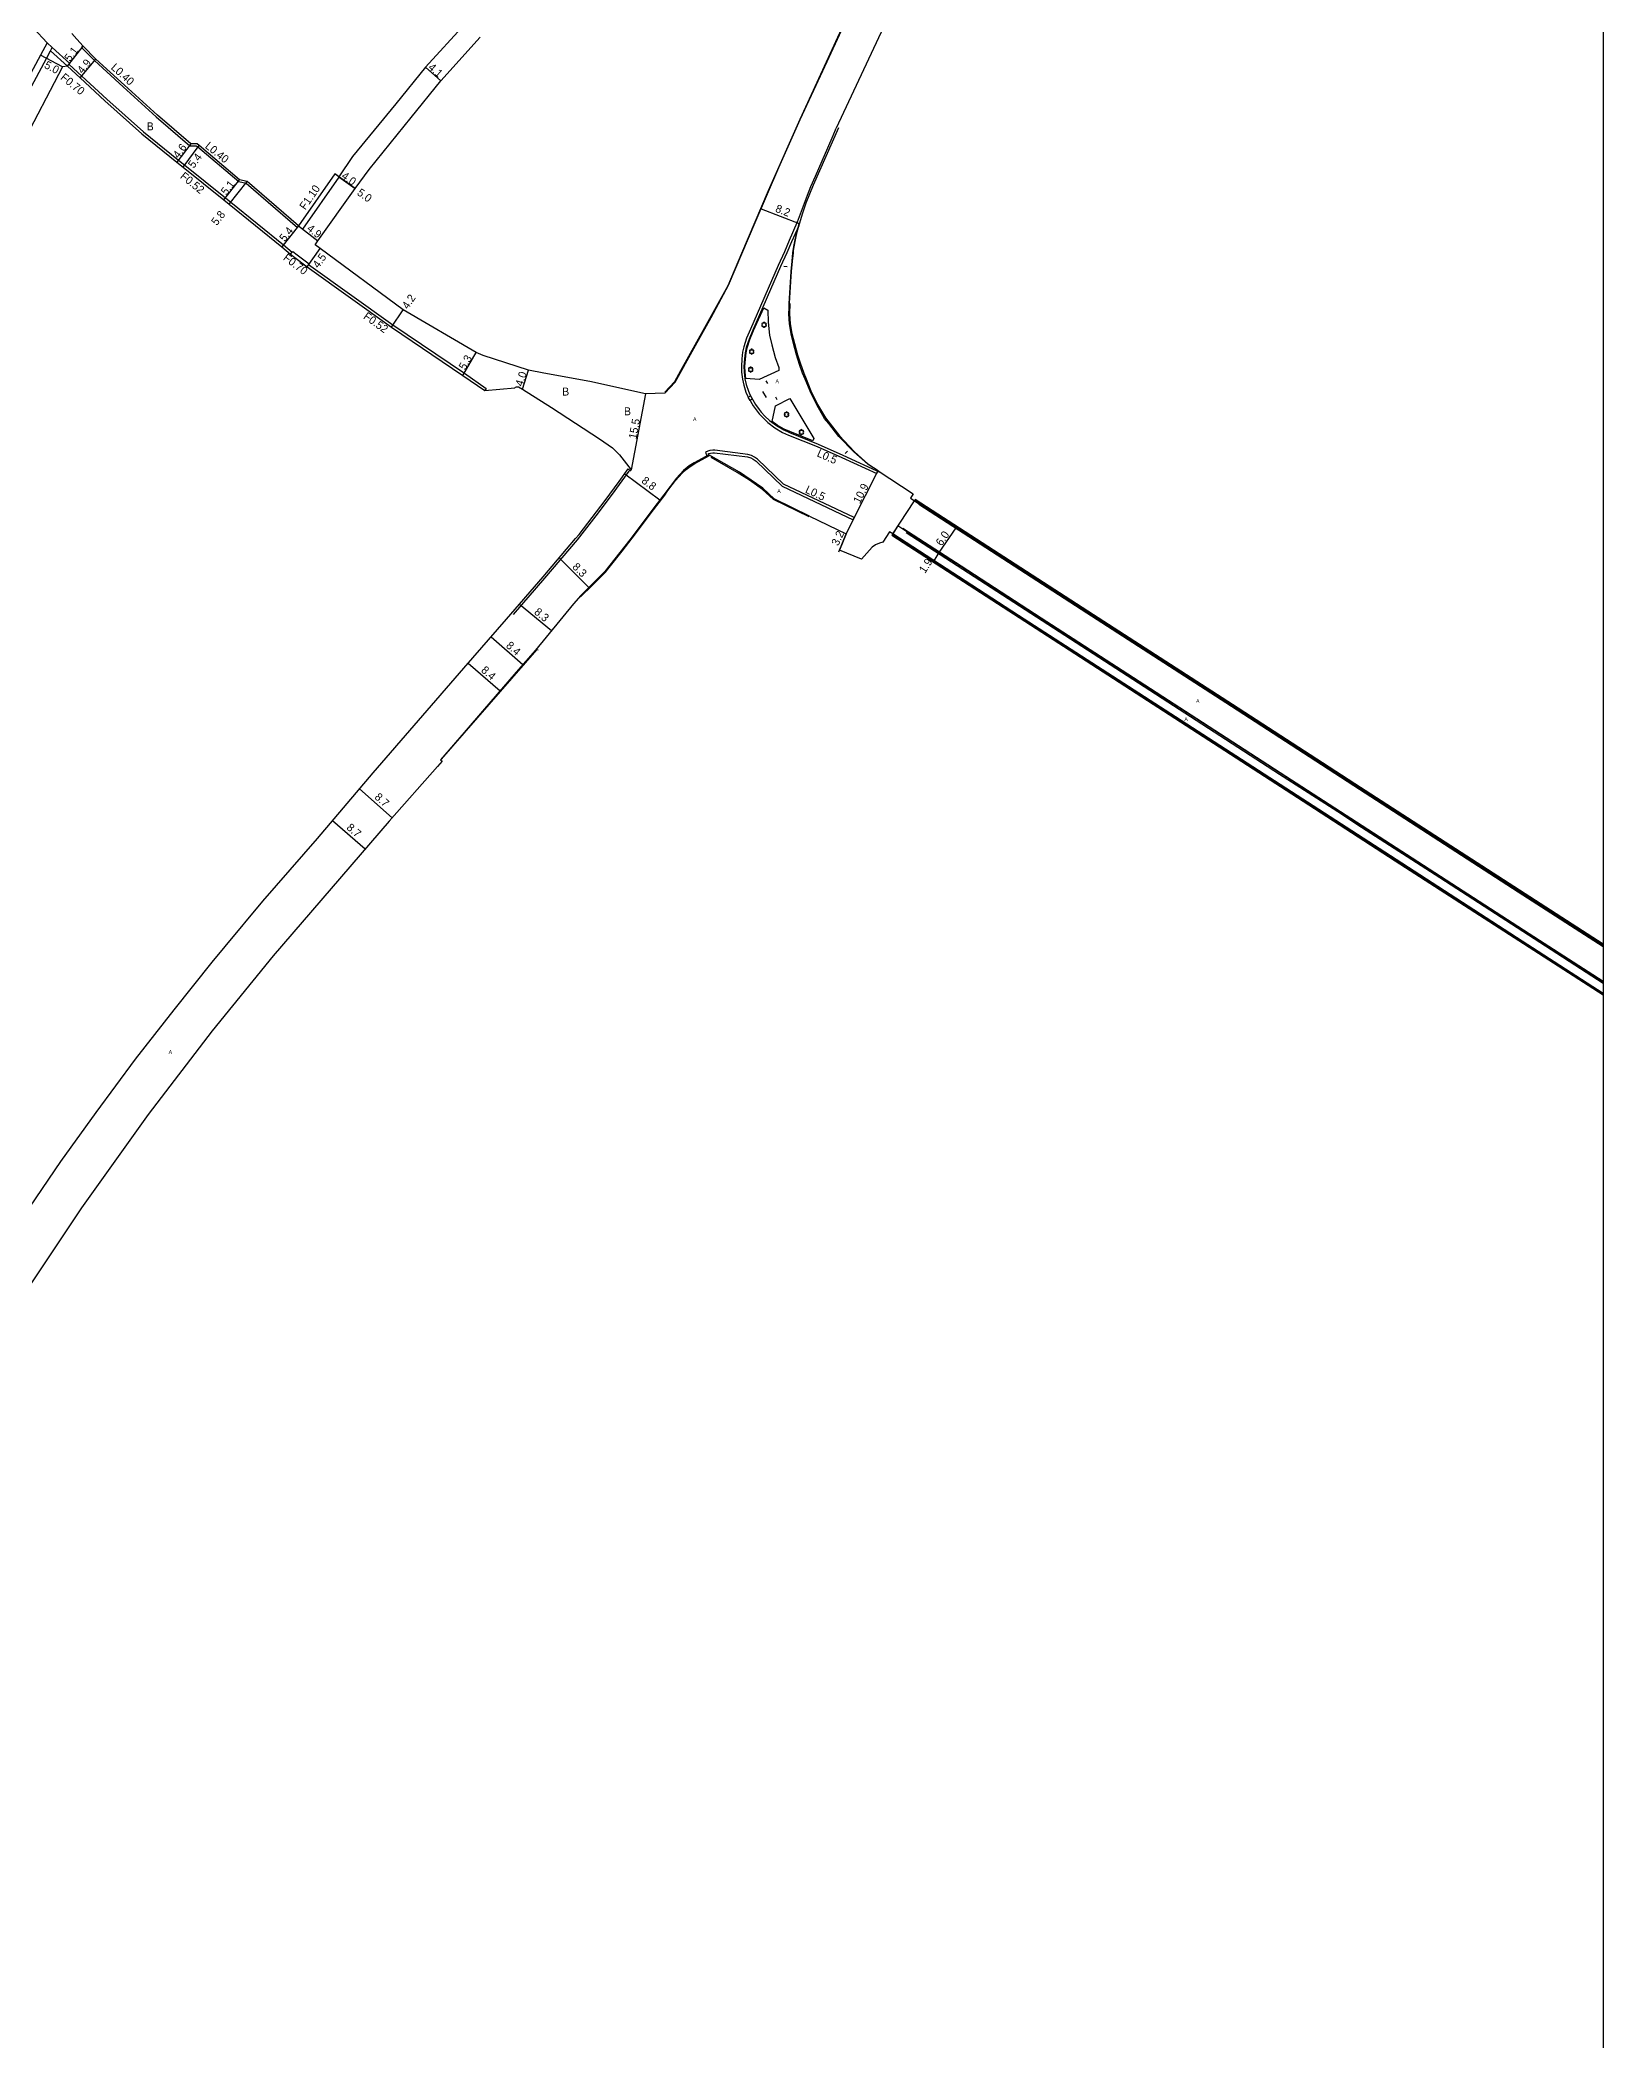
# Model space of a CAD drawing. Header units: metres. Extents: x -16000 to -12000, y -105000 to -102000.
# Drawn here: x -12312.6 to -12000, y -103174.6 to -102774.7 of the extents above; entities that cross this region are included whole.
import ezdxf

# ---------------------------------------------------------------- set-up
doc = ezdxf.new("R2010")
doc.units = ezdxf.units.M
doc.header["$LTSCALE"] = 2.5
for name, color, linetype in [('側溝・桝', 7, 'Continuous'), ('図郭', 7, 'Continuous'), ('幅員', 7, 'Continuous'), ('植栽', 7, 'Continuous'), ('歩道・分離帯・安全施設', 7, 'Continuous'), ('舗装', 7, 'Continuous'), ('道路', 7, 'Continuous')]:
    doc.layers.add(name, color=color, linetype=linetype)
doc.styles.get("Standard").update_dxf_attribs({"font": ''})
doc.styles.add('YOKO_DECO', font='')
doc.styles.get('Standard').set_extended_font_data('@MS PGothic')
doc.styles.get('YOKO_DECO').set_extended_font_data('MS PGothic')

# ---------------------------------------------------------------- blocks, each defined once
blk = doc.blocks.new('223900')
for centre, start, end in [((-0.57735, 0.333333), 30, 270), ((-0.57735, -0.333333), 90, 330), ((0, 0.666667), 330, 210), ((0.57735, 0.333333), 270, 150), ((0.57735, -0.333333), 210, 90), ((0, -0.666667), 150, 30)]:
    blk.add_arc(centre, 0.333333, start, end)

msp = doc.modelspace()

# ---------------------------------------------------------------- linework, layer by layer
at = {"layer": '側溝・桝'}
for points in [[(-12332.36, -102819.04), (-12328.48, -102811.39), (-12319.68, -102794.06), (-12311.28, -102778.38), (-12310.46, -102776.86), (-12310.12, -102776.22)], [(-12310.12, -102776.22), (-12311.18, -102775.25)], [(-12307.08, -102779.96), (-12310.46, -102776.86)], [(-12306.64, -102779.42), (-12310.12, -102776.22)], [(-12303.97, -102775.92), (-12304.26, -102776.2), (-12301.7, -102778.81), (-12295.94, -102784.06), (-12289.32, -102790.05), (-12282.6, -102795.87), (-12281.32, -102795.83), (-12281.02, -102796.07), (-12272.84, -102803.01), (-12271.32, -102803.34), (-12261.11, -102812.18), (-12260.86, -102811.87)], [(-12307.08, -102779.96), (-12306.76, -102779.56), (-12306.64, -102779.42)], [(-12306.76, -102779.56), (-12306.73, -102779.58), (-12304.2, -102781.91), (-12299.24, -102786.51), (-12291.87, -102793.07), (-12284.9, -102798.73), (-12283.62, -102799.72), (-12275.48, -102806.25), (-12274.41, -102807.1), (-12263.91, -102815.68), (-12262.15, -102817.11)], [(-12260.86, -102811.87), (-12259.99, -102812.55), (-12252.75, -102802.1), (-12252.83, -102802.05)], [(-12161.2, -102811.26), (-12162.76, -102814.82), (-12163.72, -102817.03), (-12164.94, -102819.81), (-12170.51, -102832.53), (-12171.28, -102834.32), (-12171.84, -102836.07), (-12172.06, -102837.15), (-12172.22, -102838.43), (-12172.32, -102839.95), (-12172.27, -102841.1), (-12172.11, -102842.53), (-12171.84, -102843.71), (-12171.41, -102845.09), (-12171.1, -102845.84), (-12170.95, -102846.12)], [(-12262.47, -102817.53), (-12262.15, -102817.11), (-12262.04, -102816.97)], [(-12262.04, -102816.97), (-12261.17, -102817.64), (-12258.76, -102819.47)], [(-12258.76, -102819.47), (-12258.86, -102819.62), (-12259.17, -102820.04)], [(-12258.86, -102819.62), (-12242, -102831.67), (-12227.72, -102841.33), (-12223.35, -102844.35), (-12223.65, -102844.78)], [(-12170.58, -102846.78), (-12170.51, -102846.92), (-12169.94, -102847.87), (-12169.19, -102848.89), (-12168.73, -102849.45), (-12167.98, -102850.27), (-12167.03, -102851.15), (-12165.62, -102852.24), (-12164.07, -102853.15), (-12162.9, -102853.68), (-12157.18, -102856.01), (-12152.23, -102858.17), (-12145.22, -102861.41), (-12145, -102860.94)], [(-12149.96, -102870.61), (-12149.76, -102870.18), (-12163.88, -102863.54), (-12169.08, -102858.54), (-12169.66, -102858.1), (-12170.27, -102857.78), (-12171.02, -102857.58), (-12177.64, -102856.74), (-12178.04, -102856.73), (-12178.62, -102856.81), (-12179.02, -102856.93), (-12179.49, -102857.1), (-12179.24, -102857.86)], [(-12136.78, -102867.43), (-12136.83, -102867.51), (-12103.24, -102889.24), (-12074.33, -102907.91), (-12056.3, -102919.57), (-12049.82, -102923.78), (-12016.94, -102945.03), (-12000, -102955.97)], [(-12000, -102962.98), (-12014.79, -102953.41), (-12032.52, -102941.95), (-12048.15, -102931.83), (-12064.54, -102921.26), (-12081.22, -102910.45), (-12096.13, -102900.8), (-12112.39, -102890.28), (-12128.39, -102879.88), (-12140.04, -102872.39), (-12140.09, -102872.46)]]:
    msp.add_lwpolyline(points, dxfattribs=at)
msp.add_lwpolyline([(-12170.13, -102846.53), (-12170.58, -102846.78), (-12170.95, -102846.12), (-12170.49, -102845.87)], close=True, dxfattribs=at)
at = {"layer": '図郭'}
msp.add_lwpolyline([(-12800, -102600), (-12000, -102600), (-12000, -103200), (-12800, -103200)], close=True, dxfattribs=at)
at = {"layer": '幅員'}
for points in [[(-12307.08, -102779.96), (-12303.97, -102775.92)], [(-12308.08, -102780.04), (-12312.51, -102777.72)], [(-12304.55, -102782.29), (-12301.42, -102778.52)], [(-12235.48, -102780.15), (-12232.42, -102782.87)], [(-12282.45, -102795.47), (-12285.22, -102799.14)], [(-12283.94, -102800.13), (-12280.77, -102795.77)], [(-12275.8, -102806.66), (-12272.66, -102802.64)], [(-12274.74, -102807.51), (-12271.13, -102802.97)], [(-12249.58, -102804.38), (-12253.64, -102801.46)], [(-12252.83, -102802.05), (-12249.58, -102804.38)], [(-12168.38, -102808.44), (-12160.74, -102811.42)], [(-12260.86, -102811.87), (-12264.24, -102816.08)], [(-12260.86, -102811.87), (-12256.99, -102814.88)], [(-12259.17, -102820.04), (-12256.52, -102816.4)], [(-12242.3, -102832.1), (-12239.94, -102828.62)], [(-12228.02, -102841.76), (-12225.33, -102837.19)], [(-12216.11, -102844.49), (-12214.87, -102840.69)], [(-12191.49, -102845.42), (-12194.35, -102860.65)], [(-12149.98, -102870.61), (-12145, -102860.94)], [(-12195.65, -102861.43), (-12188.59, -102866.67)], [(-12151.33, -102873.46), (-12149.98, -102870.61)], [(-12132.73, -102877.19), (-12129.34, -102872.24)], [(-12133.79, -102878.83), (-12132.73, -102877.19)], [(-12208.74, -102878.27), (-12202.84, -102884.17)], [(-12216.69, -102887.53), (-12210.26, -102892.79)], [(-12222.33, -102894.02), (-12216.01, -102899.58)], [(-12226.93, -102899.32), (-12220.55, -102904.83)], [(-12248.67, -102924.42), (-12242.13, -102930.21)], [(-12254.09, -102930.79), (-12247.53, -102936.45)]]:
    msp.add_lwpolyline(points, dxfattribs=at)
at = {"layer": '植栽'}
for points in [[(-12171.59, -102841.04), (-12171.63, -102839.97), (-12171.51, -102838.49), (-12171.35, -102837.27), (-12171.13, -102836.25), (-12170.62, -102834.57), (-12169.88, -102832.81), (-12167.81, -102828.26), (-12167.04, -102828.71), (-12166.97, -102831.15), (-12166.66, -102833.74), (-12166.24, -102835.65), (-12165.58, -102838.18), (-12164.84, -102840.21), (-12164.84, -102840.81), (-12168.77, -102842.6), (-12171.45, -102842.38)], [(-12166.13, -102850.97), (-12165.46, -102847.85), (-12162.61, -102846.35), (-12157.84, -102854.36), (-12158.02, -102854.84), (-12162.65, -102853.01), (-12163.75, -102852.51), (-12165.17, -102851.71)]]:
    msp.add_lwpolyline(points, close=True, dxfattribs=at)
at = {"layer": '歩道・分離帯・安全施設'}
for points in [[(-12135.49, -102734.02), (-12142.93, -102751.76), (-12147.81, -102762.68), (-12160.62, -102790.57), (-12166.94, -102804.84), (-12172.29, -102817.38), (-12175.02, -102823.82), (-12179.72, -102832.24), (-12184.46, -102840.82), (-12185.71, -102843.02), (-12187.65, -102845.1)], [(-12162.68, -102827.31), (-12162.4, -102822.97), (-12162.26, -102820.97), (-12162.1, -102818.95), (-12161.91, -102817.27), (-12161.86, -102816.84), (-12161.74, -102816.04), (-12161.47, -102814.65), (-12161.13, -102813.08), (-12160.71, -102811.44), (-12160.05, -102809.24), (-12159.35, -102807.27), (-12157.91, -102803.65), (-12152.84, -102792.22)], [(-12160.84, -102811.83), (-12162.28, -102815.03), (-12163.24, -102817.24), (-12164.46, -102820.02), (-12170.03, -102832.74), (-12170.79, -102834.5), (-12171.33, -102836.21), (-12171.54, -102837.23), (-12171.7, -102838.48), (-12171.8, -102839.95), (-12171.75, -102841.06), (-12171.6, -102842.44), (-12171.33, -102843.57), (-12170.92, -102844.91), (-12170.63, -102845.61), (-12170.05, -102846.66), (-12169.51, -102847.58), (-12168.78, -102848.56), (-12168.33, -102849.11), (-12167.61, -102849.9), (-12166.69, -102850.75), (-12165.32, -102851.8), (-12163.83, -102852.68), (-12162.69, -102853.2), (-12156.97, -102855.53), (-12152.01, -102857.69), (-12144.48, -102861.18)], [(-12160.84, -102811.83), (-12162.28, -102815.03), (-12163.24, -102817.24), (-12164.46, -102820.02), (-12170.03, -102832.74), (-12170.79, -102834.5), (-12171.33, -102836.21), (-12171.54, -102837.23), (-12171.7, -102838.48), (-12171.8, -102839.95), (-12171.75, -102841.06), (-12171.6, -102842.44), (-12171.33, -102843.57), (-12170.92, -102844.91), (-12170.63, -102845.61), (-12170.05, -102846.66), (-12169.51, -102847.58), (-12168.78, -102848.56), (-12168.33, -102849.11), (-12167.61, -102849.9), (-12166.69, -102850.75), (-12165.32, -102851.8), (-12163.83, -102852.68), (-12162.69, -102853.2), (-12156.97, -102855.53), (-12152.01, -102857.69), (-12144.48, -102861.18)], [(-12164.46, -102820.02), (-12170.03, -102832.74), (-12170.79, -102834.5), (-12171.33, -102836.21), (-12171.54, -102837.23), (-12171.7, -102838.48), (-12171.8, -102839.95), (-12171.75, -102841.06), (-12171.6, -102842.44), (-12171.33, -102843.57), (-12170.92, -102844.91), (-12170.63, -102845.61)], [(-12163.85, -102819.91), (-12163.17, -102819.96)], [(-12162.65, -102827.41), (-12162.72, -102829.47), (-12162.56, -102831.44), (-12162.25, -102833.4), (-12161.72, -102835.4), (-12161.07, -102837.65), (-12160.55, -102839.24), (-12159.85, -102841.29), (-12159.39, -102842.46), (-12158.42, -102844.83), (-12157.08, -102847.59), (-12155.5, -102850.23), (-12152.66, -102853.87), (-12149.74, -102856.96), (-12148.98, -102857.68), (-12147, -102859.46), (-12145.99, -102860.15)], [(-12168.11, -102845), (-12167.34, -102846.2)], [(-12167.4, -102842.82), (-12167.09, -102843.39)], [(-12165.52, -102846.04), (-12165.22, -102846.61)], [(-12178.82, -102857.64), (-12178.89, -102857.41), (-12178.51, -102857.31), (-12178.01, -102857.23), (-12177.68, -102857.24), (-12171.12, -102858.07), (-12170.44, -102858.25), (-12169.93, -102858.5), (-12169.39, -102858.9), (-12164.15, -102863.94), (-12149.96, -102870.61), (-12151.33, -102873.46)], [(-12178.82, -102857.64), (-12178.89, -102857.41), (-12178.51, -102857.31), (-12178.01, -102857.23), (-12177.68, -102857.24), (-12171.12, -102858.07), (-12170.44, -102858.25), (-12169.93, -102858.5), (-12169.39, -102858.9), (-12164.15, -102863.94), (-12149.96, -102870.61), (-12151.33, -102873.46)], [(-12151.57, -102857.39), (-12151.11, -102856.94)], [(-12194.79, -102860.89), (-12198.17, -102865.52), (-12201.4, -102869.83), (-12205.17, -102874.62), (-12211.66, -102882.28), (-12217.98, -102889.57)], [(-12204.46, -102886.06), (-12202.14, -102883.74), (-12200.36, -102881.96), (-12200.04, -102881.64), (-12199.52, -102881.12), (-12198.78, -102880.19), (-12196.18, -102876.91), (-12193.48, -102873.43), (-12190.34, -102869.26), (-12187.65, -102865.68), (-12186.99, -102864.76), (-12185.5, -102862.81), (-12184.83, -102862.02), (-12184.14, -102861.29), (-12183.33, -102860.59), (-12182.55, -102859.98), (-12181.62, -102859.39), (-12180.28, -102858.64), (-12178.71, -102857.8)], [(-12158.77, -102870.03), (-12165.87, -102866.55), (-12168.1, -102864.55), (-12170.69, -102862.74), (-12173.18, -102861.19), (-12178.39, -102858.18)], [(-12137.63, -102866.71), (-12103.12, -102889.04), (-12074.2, -102907.72), (-12056.17, -102919.37), (-12049.69, -102923.58), (-12016.81, -102944.83), (-12000, -102955.69)], [(-12000, -102963.09), (-12014.83, -102953.48), (-12032.56, -102942.03), (-12048.2, -102931.91), (-12064.59, -102921.33), (-12081.26, -102910.52), (-12096.18, -102900.87), (-12112.44, -102890.35), (-12128.44, -102879.95), (-12139.22, -102873.02), (-12141.01, -102871.87), (-12142.05, -102873.46)], [(-12000, -102963.09), (-12014.83, -102953.48), (-12032.56, -102942.03), (-12048.2, -102931.91), (-12064.59, -102921.33), (-12081.26, -102910.52), (-12096.18, -102900.87), (-12112.44, -102890.35), (-12128.44, -102879.95), (-12139.22, -102873.02), (-12141.01, -102871.87), (-12142.05, -102873.46)], [(-12139.36, -102873.18), (-12096.29, -102901.04), (-12081.36, -102910.69), (-12064.68, -102921.48), (-12053.06, -102928.99), (-12048.3, -102932.07), (-12032.65, -102942.17), (-12014.93, -102953.65), (-12000, -102963.28)], [(-12151.45, -102873.48), (-12152.87, -102877.08)], [(-12142.04, -102873.51), (-12132.16, -102879.97), (-12102.72, -102899.07), (-12082.75, -102911.9), (-12059.33, -102927.05), (-12035.61, -102942.48), (-12000, -102965.44)], [(-12212.93, -102896.69), (-12213.28, -102896.64), (-12232.38, -102918.52)]]:
    msp.add_lwpolyline(points, dxfattribs=at)
at = {"layer": '舗装'}
msp.add_lwpolyline([(-12142.05, -102873.46), (-12137.72, -102866.82)], dxfattribs=at)
at = {"layer": '道路'}
for points in [[(-12126.9, -102684.16), (-12129.32, -102683.46), (-12132.94, -102682.42), (-12141.09, -102680.33), (-12145.85, -102679.11), (-12146.2, -102679.53), (-12149.07, -102682.94), (-12153.42, -102687.68), (-12152.73, -102688.26), (-12159.94, -102695.87), (-12175.26, -102712.95), (-12185.52, -102725.02), (-12203.76, -102745.15), (-12213.23, -102755.82), (-12220.85, -102764.32), (-12227.53, -102771.45), (-12235.48, -102780.15), (-12241.42, -102787.46), (-12250.06, -102798.01), (-12252.83, -102802.05), (-12253.56, -102801.52), (-12253.64, -102801.46), (-12260.86, -102811.87)], [(-12187.63, -102845.3), (-12185.56, -102843.11), (-12181.51, -102835.81), (-12178.36, -102830.18), (-12174.88, -102823.75), (-12169.57, -102811.2), (-12164.85, -102800.21), (-12160.58, -102790.6), (-12156.01, -102780.88), (-12151.84, -102771.79), (-12147.69, -102762.73), (-12141.5, -102748.79), (-12139.12, -102743.21), (-12135.67, -102735.14), (-12135.24, -102734.12)], [(-12327.59, -102758.09), (-12327.36, -102757.9), (-12313.87, -102772.32), (-12311.18, -102775.25)], [(-12138.71, -102765.03), (-12139.8, -102765.91), (-12140.68, -102766.66), (-12141.34, -102767.12), (-12141.62, -102767.43), (-12141.92, -102767.88), (-12153.33, -102792.33)], [(-12282.45, -102795.47), (-12289.06, -102789.75), (-12295.67, -102783.76), (-12301.42, -102778.52), (-12303.97, -102775.92), (-12305.24, -102774.5), (-12306.23, -102773.38)], [(-12311.18, -102775.25), (-12312.51, -102777.72), (-12320.93, -102793.41), (-12329.73, -102810.76), (-12333.61, -102818.4)], [(-12257.55, -102815.67), (-12256.99, -102814.88), (-12249.58, -102804.38), (-12246.74, -102800.57), (-12238.34, -102790.17), (-12232.42, -102782.87), (-12224.58, -102774.15)], [(-12307.08, -102779.96), (-12308.08, -102780.04), (-12316.29, -102795.77), (-12325.1, -102813.12), (-12328.98, -102820.77)], [(-12307.08, -102779.96), (-12304.55, -102782.29), (-12299.59, -102786.89), (-12292.21, -102793.46), (-12285.22, -102799.14), (-12283.94, -102800.13), (-12275.8, -102806.66), (-12274.74, -102807.51), (-12264.24, -102816.08), (-12262.47, -102817.53), (-12261.59, -102818.19), (-12259.17, -102820.04)], [(-12160.07, -102841.33), (-12160.66, -102839.58), (-12161.27, -102837.66), (-12161.89, -102835.41), (-12162.38, -102833.43), (-12162.69, -102831.45), (-12162.82, -102829.48), (-12162.79, -102828.24), (-12162.74, -102827.4), (-12162.33, -102820.98), (-12162.19, -102818.94), (-12162, -102817.27), (-12161.83, -102816.02), (-12161.53, -102814.64), (-12160.74, -102811.42), (-12161.2, -102811.26), (-12161.11, -102811.04), (-12160.9, -102810.51), (-12159.1, -102805.74), (-12158.43, -102804), (-12157.51, -102801.9), (-12156.16, -102798.84), (-12155.04, -102796.25), (-12153.98, -102793.82), (-12153.33, -102792.33)], [(-12260.86, -102811.87), (-12271.13, -102802.97), (-12272.66, -102802.64), (-12280.77, -102795.77), (-12281.18, -102795.43), (-12282.45, -102795.47)], [(-12187.63, -102845.3), (-12191.49, -102845.42), (-12202.62, -102843), (-12211.85, -102841.34), (-12214.87, -102840.69), (-12223.95, -102837.8), (-12225.33, -102837.19), (-12239.94, -102828.62), (-12256.52, -102816.4), (-12257.55, -102815.67)], [(-12259.17, -102820.04), (-12242.3, -102832.1), (-12228.02, -102841.76), (-12223.65, -102844.78)], [(-12144.96, -102860.86), (-12147.03, -102859.53), (-12149.84, -102857.04), (-12152.8, -102853.97), (-12154.83, -102851.38), (-12155.68, -102850.35), (-12157.21, -102847.66), (-12158.55, -102844.91), (-12159.58, -102842.51), (-12160.07, -102841.33)], [(-12223.65, -102844.78), (-12217.62, -102844.23), (-12217.49, -102844.1), (-12217.31, -102844.06), (-12216.92, -102844.06), (-12216.11, -102844.49), (-12210.27, -102848.2), (-12200.71, -102854.44), (-12198.11, -102856.27), (-12196.69, -102857.63), (-12194.35, -102860.65)], [(-12204.78, -102873.59), (-12199.53, -102866.75), (-12196.77, -102862.98), (-12194.94, -102860.45), (-12194.62, -102860.84), (-12194.35, -102860.65)], [(-12172.7, -102861.1), (-12178.82, -102857.64), (-12179.54, -102858.02), (-12181.78, -102859.25), (-12182.74, -102859.87), (-12183.9, -102860.8), (-12185.29, -102862.34), (-12187.82, -102865.63), (-12189.13, -102867.4), (-12194.62, -102874.64)], [(-12158.68, -102869.93), (-12165.79, -102866.47), (-12168.03, -102864.34), (-12172.7, -102861.1)], [(-12144.96, -102860.86), (-12137.99, -102865.45), (-12138.52, -102866.3), (-12103.19, -102889.16), (-12074.28, -102907.84), (-12056.25, -102919.49), (-12049.77, -102923.7), (-12016.89, -102944.95), (-12000, -102955.86)], [(-12000, -102965.33), (-12016.19, -102954.9), (-12041.39, -102938.58), (-12084.36, -102910.8), (-12116.92, -102889.78), (-12142.05, -102873.46), (-12137.72, -102866.82), (-12103.19, -102889.16), (-12074.28, -102907.84), (-12056.25, -102919.49), (-12049.77, -102923.7), (-12016.89, -102944.95), (-12000, -102955.86)], [(-12000, -102955.52), (-12016.73, -102944.71), (-12049.61, -102923.46), (-12056.09, -102919.25), (-12074.12, -102907.59), (-12103.04, -102888.92), (-12137.57, -102866.58), (-12137.72, -102866.82), (-12103.19, -102889.16), (-12074.28, -102907.84), (-12056.25, -102919.49), (-12049.77, -102923.7), (-12016.89, -102944.95), (-12000, -102955.86)], [(-12158.68, -102869.93), (-12151.33, -102873.46), (-12152.67, -102876.74)], [(-12142.7, -102873.02), (-12144.03, -102875.14), (-12144.7, -102875.32), (-12145.47, -102875.64), (-12146.14, -102876.1), (-12148.28, -102878.53)], [(-12000, -102965.33), (-12016.19, -102954.9), (-12041.39, -102938.58), (-12084.36, -102910.8), (-12116.92, -102889.78), (-12142.05, -102873.46), (-12142.7, -102873.02)], [(-12194.62, -102874.64), (-12199.63, -102880.96), (-12204.45, -102885.78), (-12205.89, -102887.45), (-12213.47, -102896.71), (-12217.33, -102901.09), (-12223.67, -102908.44), (-12227.78, -102913.17), (-12232.47, -102918.6), (-12232.14, -102918.89), (-12233.07, -102919.97), (-12242.72, -102930.88), (-12265.95, -102957.82), (-12278.15, -102972.83), (-12290.93, -102989.53), (-12304.26, -103008.18), (-12318.94, -103030.21), (-12337.03, -103058.78), (-12363.31, -103100.54), (-12388.03, -103139.89), (-12421.87, -103193.74), (-12425.82, -103200)], [(-12367.4, -103091.2), (-12365.88, -103088.72), (-12364.52, -103086.47), (-12358.15, -103076.37), (-12347.58, -103059.52), (-12328.23, -103028.71), (-12321.78, -103018.8), (-12314.63, -103008.05), (-12308.4, -102998.95), (-12301.33, -102989.13), (-12293.45, -102978.49), (-12285.76, -102968.59), (-12278.14, -102959.12), (-12275.56, -102955.98), (-12267.99, -102946.92), (-12257.11, -102934.33), (-12245.96, -102921.24), (-12227.8, -102900.32), (-12219.28, -102890.51), (-12211.94, -102882.04), (-12205.46, -102874.38), (-12204.78, -102873.59)], [(-12148.28, -102878.53), (-12152.67, -102876.74)], [(-12016.19, -102954.9), (-12041.39, -102938.58), (-12057.57, -102928.12), (-12084.36, -102910.8), (-12116.92, -102889.78), (-12142.05, -102873.46), (-12142.2, -102873.7), (-12084.51, -102911.04), (-12057.73, -102928.35), (-12041.55, -102938.82), (-12000, -102965.64)], [(-12000, -102965.33), (-12016.19, -102954.9)]]:
    msp.add_lwpolyline(points, dxfattribs=at)

# ---------------------------------------------------------------- block references
at = {"layer": '植栽', "xscale": 0.5, "yscale": 0.5, "zscale": 0.5}
for p in [(-12167.77, -102831.65, 105.59), (-12170.26, -102837.01, 105.66), (-12170.45, -102840.6, 105.39), (-12163.28, -102849.58, 105.64), (-12160.3, -102853.1, 105.94)]:
    msp.add_blockref('223900', p, dxfattribs=at)

# ---------------------------------------------------------------- texts
at = {"layer": '側溝・桝'}
for s, rotation, p in [('F0.70', 320.775, (-12308.62, -102782.43)), ('L0.40', 317.6837, (-12298.52, -102780.38)), ('L0.40', 321.1459, (-12279.71, -102796.15)), ('F0.52', 320.9028, (-12284.68, -102802.19)), ('F1.10', 55.2813, (-12259.52, -102808.8)), ('F0.70', 322.7142, (-12264.09, -102818.53)), ('F0.52', 324.4383, (-12248.05, -102830.29)), ('L0.5', 336, (-12157.34, -102857.89)), ('L0.5', 335, (-12159.69, -102865.15))]:
    msp.add_text(s, height=1.6, rotation=rotation, dxfattribs=at).set_placement(p)
at = {"layer": '幅員'}
for s, rotation, p in [('5.1', 52.3674, (-12306.58, -102779.15)), ('5.0', 332.38, (-12311.87, -102780.2)), ('4.9', 50.3292, (-12304.08, -102781.58)), ('4.1', 318.4395, (-12235.08, -102780.37)), ('4.6', 52.9654, (-12284.88, -102798.52)), ('5.4', 53.9731, (-12281.81, -102800.46)), ('4.0', 324.3702, (-12252.45, -102802.2)), ('5.1', 51.9062, (-12275.3, -102805.85)), ('5.0', 324.3702, (-12249.31, -102805.55)), ('5.8', 51.5272, (-12277.23, -102811.92)), ('8.2', 339, (-12165.65, -102809.02)), ('5.4', 51.1875, (-12263.63, -102815.16)), ('4.9', 322.0931, (-12259.35, -102812.67)), ('4.5', 53.9901, (-12256.91, -102820.47)), ('4.2', 55.9421, (-12239, -102828.65)), ('5.3', 59.6219, (-12227.57, -102840.81)), ('4.0', 71.9667, (-12216.08, -102844.08)), ('15.5', 79.3644, (-12193.31, -102854.59)), ('8.8', 323, (-12192.43, -102863.11)), ('10.9', 63, (-12148.63, -102867.53)), ('3.2', 65, (-12152.94, -102875.96)), ('6.0', 56, (-12132.25, -102875.99)), ('8.3', 315, (-12206.25, -102880.19)), ('1.9', 57, (-12135.59, -102881.47)), ('8.3', 321, (-12213.88, -102889.32)), ('8.4', 319, (-12219.51, -102896)), ('8.4', 319, (-12224.5, -102900.92)), ('8.7', 318, (-12245.8, -102926.27)), ('8.7', 319, (-12251.41, -102932.39))]:
    msp.add_text(s, height=1.6, rotation=rotation, dxfattribs=at).set_placement(p)
at = {"layer": '舗装'}
for p in [(-12291.24, -102792.76), (-12208.15, -102845.79), (-12195.79, -102849.74)]:
    msp.add_text('B', height=1.6, dxfattribs=at).set_placement(p)
at = {"layer": '舗装', "style": 'YOKO_DECO'}
for p in [(-12165.49, -102843.32, 105.83), (-12181.98, -102850.89, 104.75), (-12165.14, -102865.27, 106.07), (-12081.38, -102907.23, 107.42), (-12083.72, -102910.87, 107.42), (-12286.85, -102977.42, 99.99)]:
    msp.add_text('A', height=0.75, dxfattribs=at).set_placement(p)

doc.saveas('drawing.dxf')
